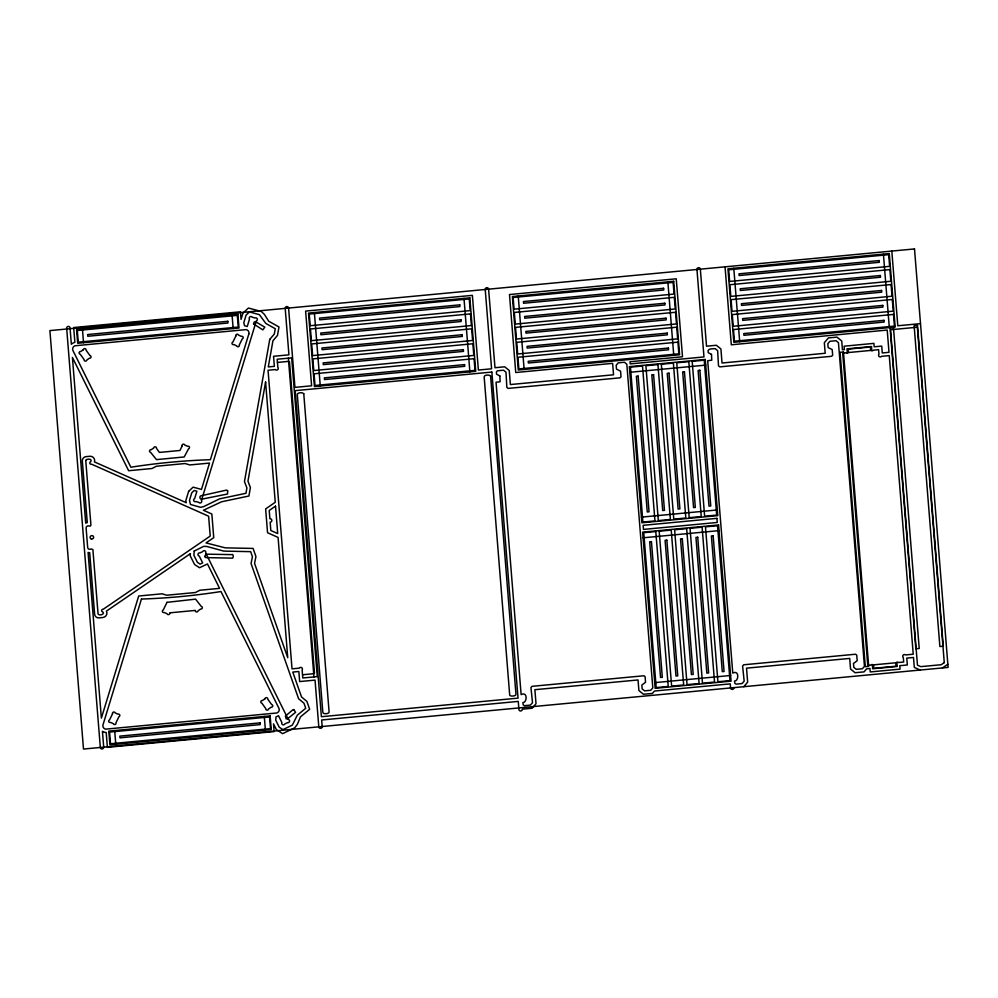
<?xml version="1.0" encoding="UTF-8"?>
<svg xmlns="http://www.w3.org/2000/svg" width="998" height="998" viewBox="0 0 998 998"><rect width="100%" height="100%" fill="white"/><g stroke="black" fill="none" stroke-linecap="round" stroke-linejoin="round"><path stroke-width="1.5" d="M743.76 686.699L747.652 682.208L746.529 668.161L849.697 658.418L850.545 669.034L855.099 672.727L864.031 671.879L866.701 668.81L869.982 668.498L870.256 671.941L900.059 669.122L899.784 665.691L907.319 664.98L906.77 658.106L913.494 657.482L914.293 667.4L920.206 670.032M942.436 667.936L947.851 664.231M277.444 362.436L288.622 361.376A1.697 1.634 -16.3 0 0 289.482 361.75L314.495 673.188A1.697 1.634 -16.3 0 0 313.696 673.712L302.519 674.773M920.493 323.626L897.801 325.772L891.813 251.084M629.788 372.291L705.711 365.118M641.427 517.126L717.35 509.966M643.086 537.81L719.009 530.637M654.713 682.644L730.636 675.484M883.417 254.116L889.318 327.618M733.792 268.25L739.693 341.74M725.047 266.828L731.309 344.797L887.21 330.064L888.993 352.331L882.269 352.968L881.721 346.094L874.186 346.817L873.911 343.374L844.108 346.194L844.383 349.624L842.437 349.811L841.738 341.004L836.935 337.112L828.452 337.923L824.336 342.651L825.196 353.267L722.028 363.01L720.905 348.963L716.339 345.271L706.522 346.194L700.334 269.161A1.697 1.634 -16.3 0 0 698.513 267.689A1.697 1.634 -16.3 0 0 696.953 269.485L703.977 356.935L630.2 363.896L630.025 361.725L682.507 356.76L676.245 278.804L509.491 294.547L515.741 372.516L612.622 363.359L613.545 374.799L510.377 384.554L509.254 370.495L504.689 366.802L494.983 367.726L488.596 289.158A1.697 1.634 -16.3 0 0 486.787 287.686A1.697 1.634 -16.3 0 0 485.228 289.482L491.59 368.798L478.379 370.046L472.378 295.358L305.625 311.102L311.613 385.802L294.946 387.374L288.584 308.058A1.697 1.634 -16.3 0 0 286.763 306.586A1.697 1.634 -16.3 0 0 285.203 308.37L288.933 354.839L273.552 356.286L274.35 366.353L268.287 366.927L272.941 340.767L277.494 335.39L278.991 326.982L268.724 321.231L264.433 314.42L261.289 311.488L248.427 308.02L242.926 313.222L241.042 319.372L240.443 311.8L73.677 327.544L74.875 342.339L73.889 342.688A6.961 6.712 -16.3 0 0 71.357 344.248L70.035 327.893A1.697 1.634 -16.3 0 0 68.226 326.421A1.697 1.634 -16.3 0 0 66.666 328.217L100.324 747.477A1.697 1.634 -16.3 0 0 102.145 748.949A1.697 1.634 -16.3 0 0 103.705 747.153L102.432 731.334A6.961 6.712 -16.3 0 0 105.177 732.382L106.2 732.544L107.385 747.34L274.151 731.584L273.527 723.874L276.359 729.575L282.609 733.667L294.709 727.841L297.354 724.361L300.485 716.851L309.654 709.291L306.885 701.407L301.533 696.953L292.788 672.066L298.851 671.492L299.662 681.572L315.044 680.112L318.799 726.843A1.697 1.634 -16.3 0 0 320.545 728.315A1.697 1.634 -16.3 0 0 322.179 726.669L321.655 719.982L518.261 701.407L518.91 709.491A1.697 1.634 -16.3 0 0 520.731 710.963A1.697 1.634 -16.3 0 0 522.291 709.166L532.109 708.243L536.013 703.74L534.878 689.693L638.046 679.95L638.895 690.566L643.461 694.259L652.393 693.423L654.463 691.028L730.237 683.867L730.561 687.946A1.697 1.634 -16.3 0 0 732.382 689.418A1.697 1.634 -16.3 0 0 733.942 687.634M667.862 281.848L673.762 355.338M518.236 295.982L524.137 369.472M463.995 298.402L469.896 371.892M314.37 312.536L320.271 386.026M288.372 358.182L313.958 676.931M232.06 314.844L233.158 328.579M264.295 716.427L265.406 730.149M82.422 328.978L83.533 342.713M114.67 730.561L115.768 744.283M204.765 556.547L205.7 557.595L231.424 558.119C234.031 559.541 233.569 552.88 231.611 554.626L205.85 554.152L204.765 556.547M294.061 709.915L293.187 709.528L285.391 716.102L286.102 718.81L287.436 718.872L295.608 712.322L294.048 710.027M303.766 393.736L329.066 711.574C330.425 713.969 322.067 714.693 322.816 712.16L297.329 394.859C296.381 392.713 302.656 391.877 303.766 393.736M490.604 376.084L515.916 693.922C517.201 696.379 508.618 696.966 509.654 694.521L484.18 377.207C483.381 374.924 489.507 374.287 490.604 376.084M85.741 460.415L90.918 525.085L90.356 526.083L89.146 526.008A2.146 2.058 -16.3 0 0 86.115 528.104L87.674 547.465A2.146 2.058 -16.3 0 0 91.018 548.937L92.889 549.536L98.053 613.945C99.027 616.19 105.576 614.244 102.806 611.886A1.372 1.322 -16.3 0 1 101.671 610.377A1.372 1.322 -16.3 0 1 103.256 609.242L210.216 536.076L208.619 516.216L91.604 464.195A1.372 1.322 -16.3 0 1 89.87 463.384A1.372 1.322 -16.3 0 1 90.743 461.687C92.914 458.731 86.639 458.381 85.741 460.415M253.592 323.951L262.811 329.864L264.807 327.157L255.476 321.655L254.228 321.992L253.592 323.876M227.669 490.891L227.544 494.01L201.521 499.212C199.887 499.462 199.213 496.268 200.823 495.844L226.608 490.08L227.669 490.891M499.848 375.959L500.11 381.723L496.043 382.284L521.118 694.62C527.992 691.053 526.944 703.004 522.927 702.517L523.102 704.7L524.312 705.686L530.449 705.099L532.52 702.704L530.948 687.56L532.071 686.325L643.935 675.758L645.107 676.656L645.531 682.32L641.851 685.002L642.163 688.894L644.596 690.865L650.733 690.279L652.804 687.896L626.819 364.22L624.386 362.249L618.261 362.835L616.178 365.218L616.49 369.123L620.556 371.131L621.018 376.782L620.02 377.83L508.094 388.409L506.847 387.399L505.986 372.179L503.553 370.208L497.428 370.782L496.393 371.98L496.567 374.163L499.848 375.959M711.499 354.415L711.761 360.178L707.694 360.74L732.769 673.076C739.543 669.521 738.682 681.397 734.578 680.985L734.753 683.156L735.963 684.141L742.1 683.568L744.171 681.172L742.599 666.015L743.722 664.78L855.585 654.226L856.746 655.125L857.195 660.726L853.502 663.458L853.814 667.363L856.247 669.321L862.372 668.747L864.455 666.352L838.457 342.676L836.037 340.717L829.899 341.291L827.829 343.686L828.14 347.578L832.207 349.587L832.669 355.188L831.658 356.286L719.795 366.865L718.498 365.854L717.637 350.635L715.204 348.664C712.597 348.951 706.621 348.127 708.206 352.631L711.499 354.415M190.369 553.69L190.206 555.761L194.523 564.456L199.55 567.75L207.459 563.945L219.585 588.371L199.85 590.242L195.446 592.513L166.753 595.22L162.05 593.81L138.697 596.018L101.372 718.136L88.073 552.43A5.576 5.377 -16.3 0 0 89.683 552.667L94.635 614.269A4.154 4.004 -16.3 0 0 99.089 617.874L102.782 617.525A4.516 4.354 -16.3 0 0 106.437 611.113L190.369 553.69M194.223 551.046L193.899 555.3L197.392 562.336L200.124 564.12L202.656 562.909L199.263 556.061A1.672 1.622 -16.3 0 1 198.028 554.127A1.672 1.622 -16.3 0 1 200.049 552.892L202.669 551.632A1.672 1.622 -16.3 0 1 204.889 550.821A1.672 1.622 -16.3 0 1 205.688 552.967L288.322 719.458A1.672 1.622 -16.3 0 1 289.557 721.392A1.672 1.622 -16.3 0 1 287.536 722.627L284.917 723.887A1.672 1.622 -16.3 0 1 282.683 724.698A1.672 1.622 -16.3 0 1 281.898 722.552L278.504 715.703L275.972 716.926L275.722 720.144L279.203 727.18L282.945 729.625L292.352 725.097L297.304 715.217L305.725 708.256L303.953 703.203L298.614 698.762L251.047 563.496L252.432 556.722L250.66 551.657L223.802 551.108L206.698 546.43L203.642 546.368L194.223 551.046M269.759 339.407L244.46 481.547L246.905 487.96L245.97 493.286L219.61 498.85L203.505 506.672L200.511 507.308L190.481 504.464L189.483 500.335L191.803 492.75L194.211 490.48L196.905 491.203L194.647 498.576A1.672 1.622 -16.3 0 0 193.737 500.709A1.672 1.622 -16.3 0 0 195.92 501.557L198.702 502.306A1.672 1.622 -16.3 0 0 201.035 502.68A1.672 1.622 -16.3 0 0 201.459 500.422L256.324 320.944A1.672 1.622 -16.3 0 0 257.234 318.811A1.672 1.622 -16.3 0 0 255.051 317.975L252.269 317.227A1.672 1.622 -16.3 0 0 249.937 316.853A1.672 1.622 -16.3 0 0 249.5 319.111L247.255 326.483L244.56 325.76L243.799 322.628L246.119 315.056L249.413 311.937L259.393 314.644L265.842 323.439L275.261 328.716L274.313 334.018L269.759 339.407M265.593 382.034L247.953 481.173L250.398 487.585L248.914 496.006L221.581 501.782L203.417 510.252L211.85 514.007L213.747 537.648L206.037 542.912L225.274 547.852L253.093 548.426L255.937 556.572L254.552 563.346L287.736 657.694L278.08 537.423L267.551 532.72L265.643 508.905L275.248 502.293L265.593 382.034M141.442 599.049L103.006 724.822A3.568 3.443 -16.3 0 0 105.776 729.139L276.845 712.984A3.568 3.443 -16.3 0 0 278.891 708.206L220.982 591.54C194.448 595.681 168.288 598.164 141.442 599.049M188.647 491.34L185.778 500.709L186.277 502.718L94.448 461.912A4.516 4.354 -16.3 0 0 89.832 456.273L86.14 456.622A4.154 4.004 -16.3 0 0 82.323 461.001L87.275 522.615A5.576 5.377 -16.3 0 0 85.716 523.152L72.417 357.434L128.642 470.719L151.995 468.511L156.387 466.241L185.092 463.534L189.795 464.943L209.518 463.084L201.471 489.419L193.088 487.149L188.647 491.34M248.839 333.943L210.391 459.704C183.557 460.589 157.397 463.072 130.863 467.214L72.954 350.548A3.568 3.443 -16.3 0 1 75 345.77L246.057 329.614A3.568 3.443 -16.3 0 1 248.839 333.943M182.16 445.919L179.927 450.485L159.406 452.418L156.474 448.339A1.372 1.322 -16.3 0 0 155.351 446.817A1.372 1.322 -16.3 0 0 153.767 447.94L151.147 449.736A1.372 1.322 -16.3 0 0 149.525 450.822A1.372 1.322 -16.3 0 0 150.623 452.356L156.474 459.616L184.218 456.959L188.572 448.776A1.372 1.322 -16.3 0 0 189.408 447.054A1.372 1.322 -16.3 0 0 187.636 446.293L184.755 445.021A1.372 1.322 -16.3 0 0 183.021 444.21A1.372 1.322 -16.3 0 0 182.16 445.919M235.877 335.964L232.883 342.089A1.372 1.322 -16.3 0 0 232.085 343.799A1.372 1.322 -16.3 0 0 233.831 344.56L236.676 345.844A1.372 1.322 -16.3 0 0 238.41 346.668A1.372 1.322 -16.3 0 0 239.283 344.971L242.277 338.858A1.372 1.322 -16.3 0 0 243.1 337.137A1.372 1.322 -16.3 0 0 241.341 336.376L238.485 335.079A1.372 1.322 -16.3 0 0 236.751 334.268A1.372 1.322 -16.3 0 0 235.877 335.964M112.549 713.782L109.568 719.907A1.372 1.322 -16.3 0 0 108.745 721.616A1.372 1.322 -16.3 0 0 110.504 722.39L113.36 723.675A1.372 1.322 -16.3 0 0 115.094 724.486A1.372 1.322 -16.3 0 0 115.968 722.789L118.949 716.676A1.372 1.322 -16.3 0 0 119.748 714.955A1.372 1.322 -16.3 0 0 118.001 714.194L115.169 712.909A1.372 1.322 -16.3 0 0 113.435 712.085A1.372 1.322 -16.3 0 0 112.549 713.782M167.003 602.343L163.273 609.978A1.372 1.322 -16.3 0 0 162.437 611.712A1.372 1.322 -16.3 0 0 164.208 612.46L167.078 613.745A1.372 1.322 -16.3 0 0 168.824 614.543A1.372 1.322 -16.3 0 0 169.685 612.847L195.358 610.414A1.372 1.322 -16.3 0 0 196.481 611.936A1.372 1.322 -16.3 0 0 198.078 610.813L200.698 609.017A1.372 1.322 -16.3 0 0 202.32 607.944A1.372 1.322 -16.3 0 0 201.222 606.397L195.571 599.137L167.003 602.343M83.333 349.737L80.726 351.546A1.372 1.322 -16.3 0 0 79.116 352.618A1.372 1.322 -16.3 0 0 80.202 354.165L84.119 359.629A1.372 1.322 -16.3 0 0 85.254 361.126A1.372 1.322 -16.3 0 0 86.826 360.004L89.421 358.207A1.372 1.322 -16.3 0 0 91.018 357.122A1.372 1.322 -16.3 0 0 89.957 355.587L86.04 350.123A1.372 1.322 -16.3 0 0 84.917 348.614A1.372 1.322 -16.3 0 0 83.333 349.737M265.019 698.762L262.424 700.546A1.372 1.322 -16.3 0 0 260.815 701.631A1.372 1.322 -16.3 0 0 261.875 703.166L265.805 708.63A1.372 1.322 -16.3 0 0 266.928 710.139A1.372 1.322 -16.3 0 0 268.512 709.017L271.119 707.208A1.372 1.322 -16.3 0 0 272.728 706.135A1.372 1.322 -16.3 0 0 271.643 704.588L267.726 699.124A1.372 1.322 -16.3 0 0 266.591 697.627A1.372 1.322 -16.3 0 0 265.019 698.762M275.523 506.161L269.223 510.489L269.884 518.748A1.809 1.746 -16.3 0 1 271.83 520.32A1.809 1.746 -16.3 0 1 270.159 522.228L270.82 530.487L277.718 533.581L275.523 506.161M944.27 662.622L941.214 664.718L920.805 666.639L917.461 665.155L890.54 329.752L917.337 327.219L944.27 662.622M914.505 248.939L49.9 330.6L83.495 749.061L948.1 667.4L914.505 248.939M237.898 314.295L76.572 329.527L77.682 343.262L239.009 328.018L237.898 314.295M889.268 253.567L727.941 268.811L733.842 342.302L895.169 327.057L889.268 253.567M237.324 315.38L77.32 330.5L78.256 342.164L238.26 327.057L237.324 315.38M888.694 254.665L728.69 269.784L729.625 281.448L889.63 266.341L888.694 254.665M469.846 297.841L308.519 313.085L314.42 386.575L475.747 371.331L469.846 297.841M227.818 321.294L87.624 334.542L87.762 336.264L227.956 323.015L227.818 321.294M469.26 298.938L309.255 314.058L310.203 325.722L470.195 310.615L469.26 298.938M879.188 260.578L738.994 273.826L739.131 275.535L879.325 262.299L879.188 260.578M673.712 281.286L512.386 296.531L518.286 370.021L679.613 354.777L673.712 281.286M673.126 282.384L513.122 297.504L514.057 309.168L674.062 294.061L673.126 282.384M459.754 304.852L319.56 318.1L319.697 319.809L459.891 306.573L459.754 304.852M663.62 288.297L523.426 301.546L523.563 303.255L663.757 290.019L663.62 288.297M889.892 269.61L729.887 284.717L730.823 296.394L890.827 281.274L889.892 269.61M470.457 313.883L310.465 328.991L311.401 340.667L471.405 325.548L470.457 313.883M880.386 275.523L740.192 288.759L740.329 290.48L880.523 277.232L880.386 275.523M674.324 297.329L514.332 312.436L515.267 324.113L675.272 308.993L674.324 297.329M460.964 319.797L320.757 333.033L320.894 334.754L461.101 321.506L460.964 319.797M664.818 303.242L524.624 316.478L524.761 318.2L664.967 304.951L664.818 303.242M891.089 284.542L731.085 299.662L732.021 311.326L892.025 296.219L891.089 284.542M471.667 328.816L311.663 343.936L312.599 355.6L472.603 340.493L471.667 328.816M881.583 290.455L741.389 303.704L741.526 305.413L881.721 292.177L881.583 290.455M675.534 312.262L515.529 327.381L516.465 339.046L676.469 323.938L675.534 312.262M462.161 334.729L321.955 347.978L322.092 349.687L462.299 336.451L462.161 334.729M666.028 318.175L525.821 331.423L525.958 333.132L666.165 319.896L666.028 318.175M892.287 299.487L732.283 314.595L733.231 326.271L893.222 311.151L892.287 299.487M291.678 357.858L277.182 359.23L277.831 367.314A1.697 1.634 -16.3 0 1 277.706 369.634A1.697 1.634 -16.3 0 1 275.311 369.547L268.05 370.233L292.027 668.847L299.288 668.161A1.697 1.634 -16.3 0 1 301.633 667.637A1.697 1.634 -16.3 0 1 302.132 669.895L302.781 677.979L317.277 676.619L291.678 357.858M472.865 343.761L312.861 358.868L313.796 370.545L473.801 355.425L472.865 343.761M882.781 305.4L742.587 318.636L742.724 320.358L882.918 307.11L882.781 305.4M676.731 327.207L516.727 342.314L517.663 353.991L677.667 338.871L676.731 327.207M463.359 349.674L323.152 362.91L323.29 364.632L463.496 351.383L463.359 349.674M667.225 333.12L527.019 346.356L527.156 348.077L667.363 334.829L667.225 333.12M893.497 314.42L733.493 329.54L734.428 341.204L894.433 326.096L893.497 314.42M474.062 358.694L314.058 373.813L314.994 385.478L474.998 370.37L474.062 358.694M883.991 320.333L743.784 333.582L743.922 335.291L884.128 322.055L883.991 320.333M677.929 342.139L517.925 357.259L518.86 368.923L678.865 353.816L677.929 342.139M464.557 364.607L324.362 377.855L324.5 379.564L464.694 366.328L464.557 364.607M668.423 348.053L528.216 361.301L528.366 363.023L668.56 349.774L668.423 348.053M893.46 327.618L890.079 327.943L915.84 648.8L919.22 648.488L893.46 327.618M917.499 325.348L914.118 325.672L939.879 646.529L943.26 646.217L917.499 325.348M491.852 372.067L295.208 390.642L321.393 716.714L518.037 698.138L491.852 372.067M705.262 359.455L629.339 366.628L641.876 522.79L717.799 515.629L705.262 359.455M642.512 366.029L630.462 367.164L642.887 522.054L654.95 520.919L642.512 366.029M657.944 364.569L645.893 365.717L658.331 520.594L670.382 519.459L657.944 364.569M673.376 363.11L661.325 364.258L673.762 519.135L685.813 517.999L673.376 363.11M688.807 361.663L676.756 362.798L689.194 517.675L701.245 516.54L688.807 361.663M704.239 360.203L692.188 361.338L704.625 516.216L716.676 515.08L704.239 360.203M871.479 346.556L847.003 348.863L847.314 352.643L871.778 350.335L871.479 346.556M870.792 346.967L847.739 349.15L847.838 350.261A1.697 1.634 -16.3 0 1 848.026 352.581A1.697 1.634 -16.3 0 1 845.63 352.805L842.699 353.08L867.773 665.417L870.705 665.142A1.697 1.634 -16.3 0 1 873.1 664.918A1.697 1.634 -16.3 0 1 873.287 667.225L873.375 668.348L896.416 666.165L896.329 665.055A1.697 1.634 -16.3 0 1 896.142 662.734A1.697 1.634 -16.3 0 1 898.537 662.51L903.677 662.023L903.315 657.47A1.697 1.634 -16.3 0 1 903.128 655.162A1.697 1.634 -16.3 0 1 905.523 654.938L913.232 654.214L889.255 355.6L881.546 356.323A1.697 1.634 -16.3 0 1 879.151 356.548A1.697 1.634 -16.3 0 1 878.964 354.24L878.602 349.687L873.45 350.173A1.697 1.634 -16.3 0 1 871.067 350.398A1.697 1.634 -16.3 0 1 870.88 348.09L870.792 346.967M843.447 351.97L840.067 352.294L865.316 666.689L868.684 666.365L843.447 351.97M638.146 376.109L636.362 376.271L647.265 511.986L649.037 511.812L638.146 376.109M653.578 374.649L651.806 374.811L662.697 510.527L664.468 510.365L653.578 374.649M669.009 373.19L667.238 373.352L678.129 509.067L679.9 508.905L669.009 373.19M684.441 371.73L682.669 371.905L693.56 507.608L695.332 507.446L684.441 371.73M699.872 370.27L698.101 370.445L708.992 506.148L710.763 505.986L699.872 370.27M716.938 518.349L643.149 525.322L643.485 529.414L717.275 522.453L716.938 518.349M718.548 524.973L642.625 532.146L655.162 688.308L731.085 681.147L718.548 524.973M655.798 531.547L643.747 532.695L656.185 687.572L668.236 686.437L655.798 531.547M671.23 530.088L659.179 531.235L671.617 686.113L683.667 684.977L671.23 530.088M686.661 528.641L674.611 529.776L687.048 684.653L699.099 683.518L686.661 528.641M702.105 527.181L690.042 528.316L702.48 683.193L714.531 682.058L702.105 527.181M717.537 525.721L705.474 526.857L717.911 681.746L729.975 680.599L717.537 525.721M651.432 541.615L649.661 541.789L660.551 677.492L662.323 677.33L651.432 541.615M666.864 540.155L665.092 540.33L675.983 676.045L677.754 675.871L666.864 540.155M682.295 538.708L680.524 538.87L691.414 674.586L693.198 674.411L682.295 538.708M697.727 537.248L695.955 537.411L706.846 673.126L708.63 672.951L697.727 537.248M713.158 535.789L711.387 535.951L722.29 671.666L724.061 671.504L713.158 535.789M270.146 715.878L108.819 731.11L109.917 744.845L271.256 729.6L270.146 715.878M269.572 716.963L109.568 732.083L110.504 743.747L270.508 728.64L269.572 716.963M260.066 722.876L119.86 736.125L119.997 737.834L260.204 724.598L260.066 722.876M896.853 662.672L872.389 664.98L872.689 668.76L897.152 666.452L896.853 662.672M91.392 538.995A1.784 1.722 -16.3 0 0 93.575 536.837A1.784 1.722 -16.3 0 0 90.606 536.126A1.784 1.722 -16.3 0 0 91.392 538.995"/></g></svg>
